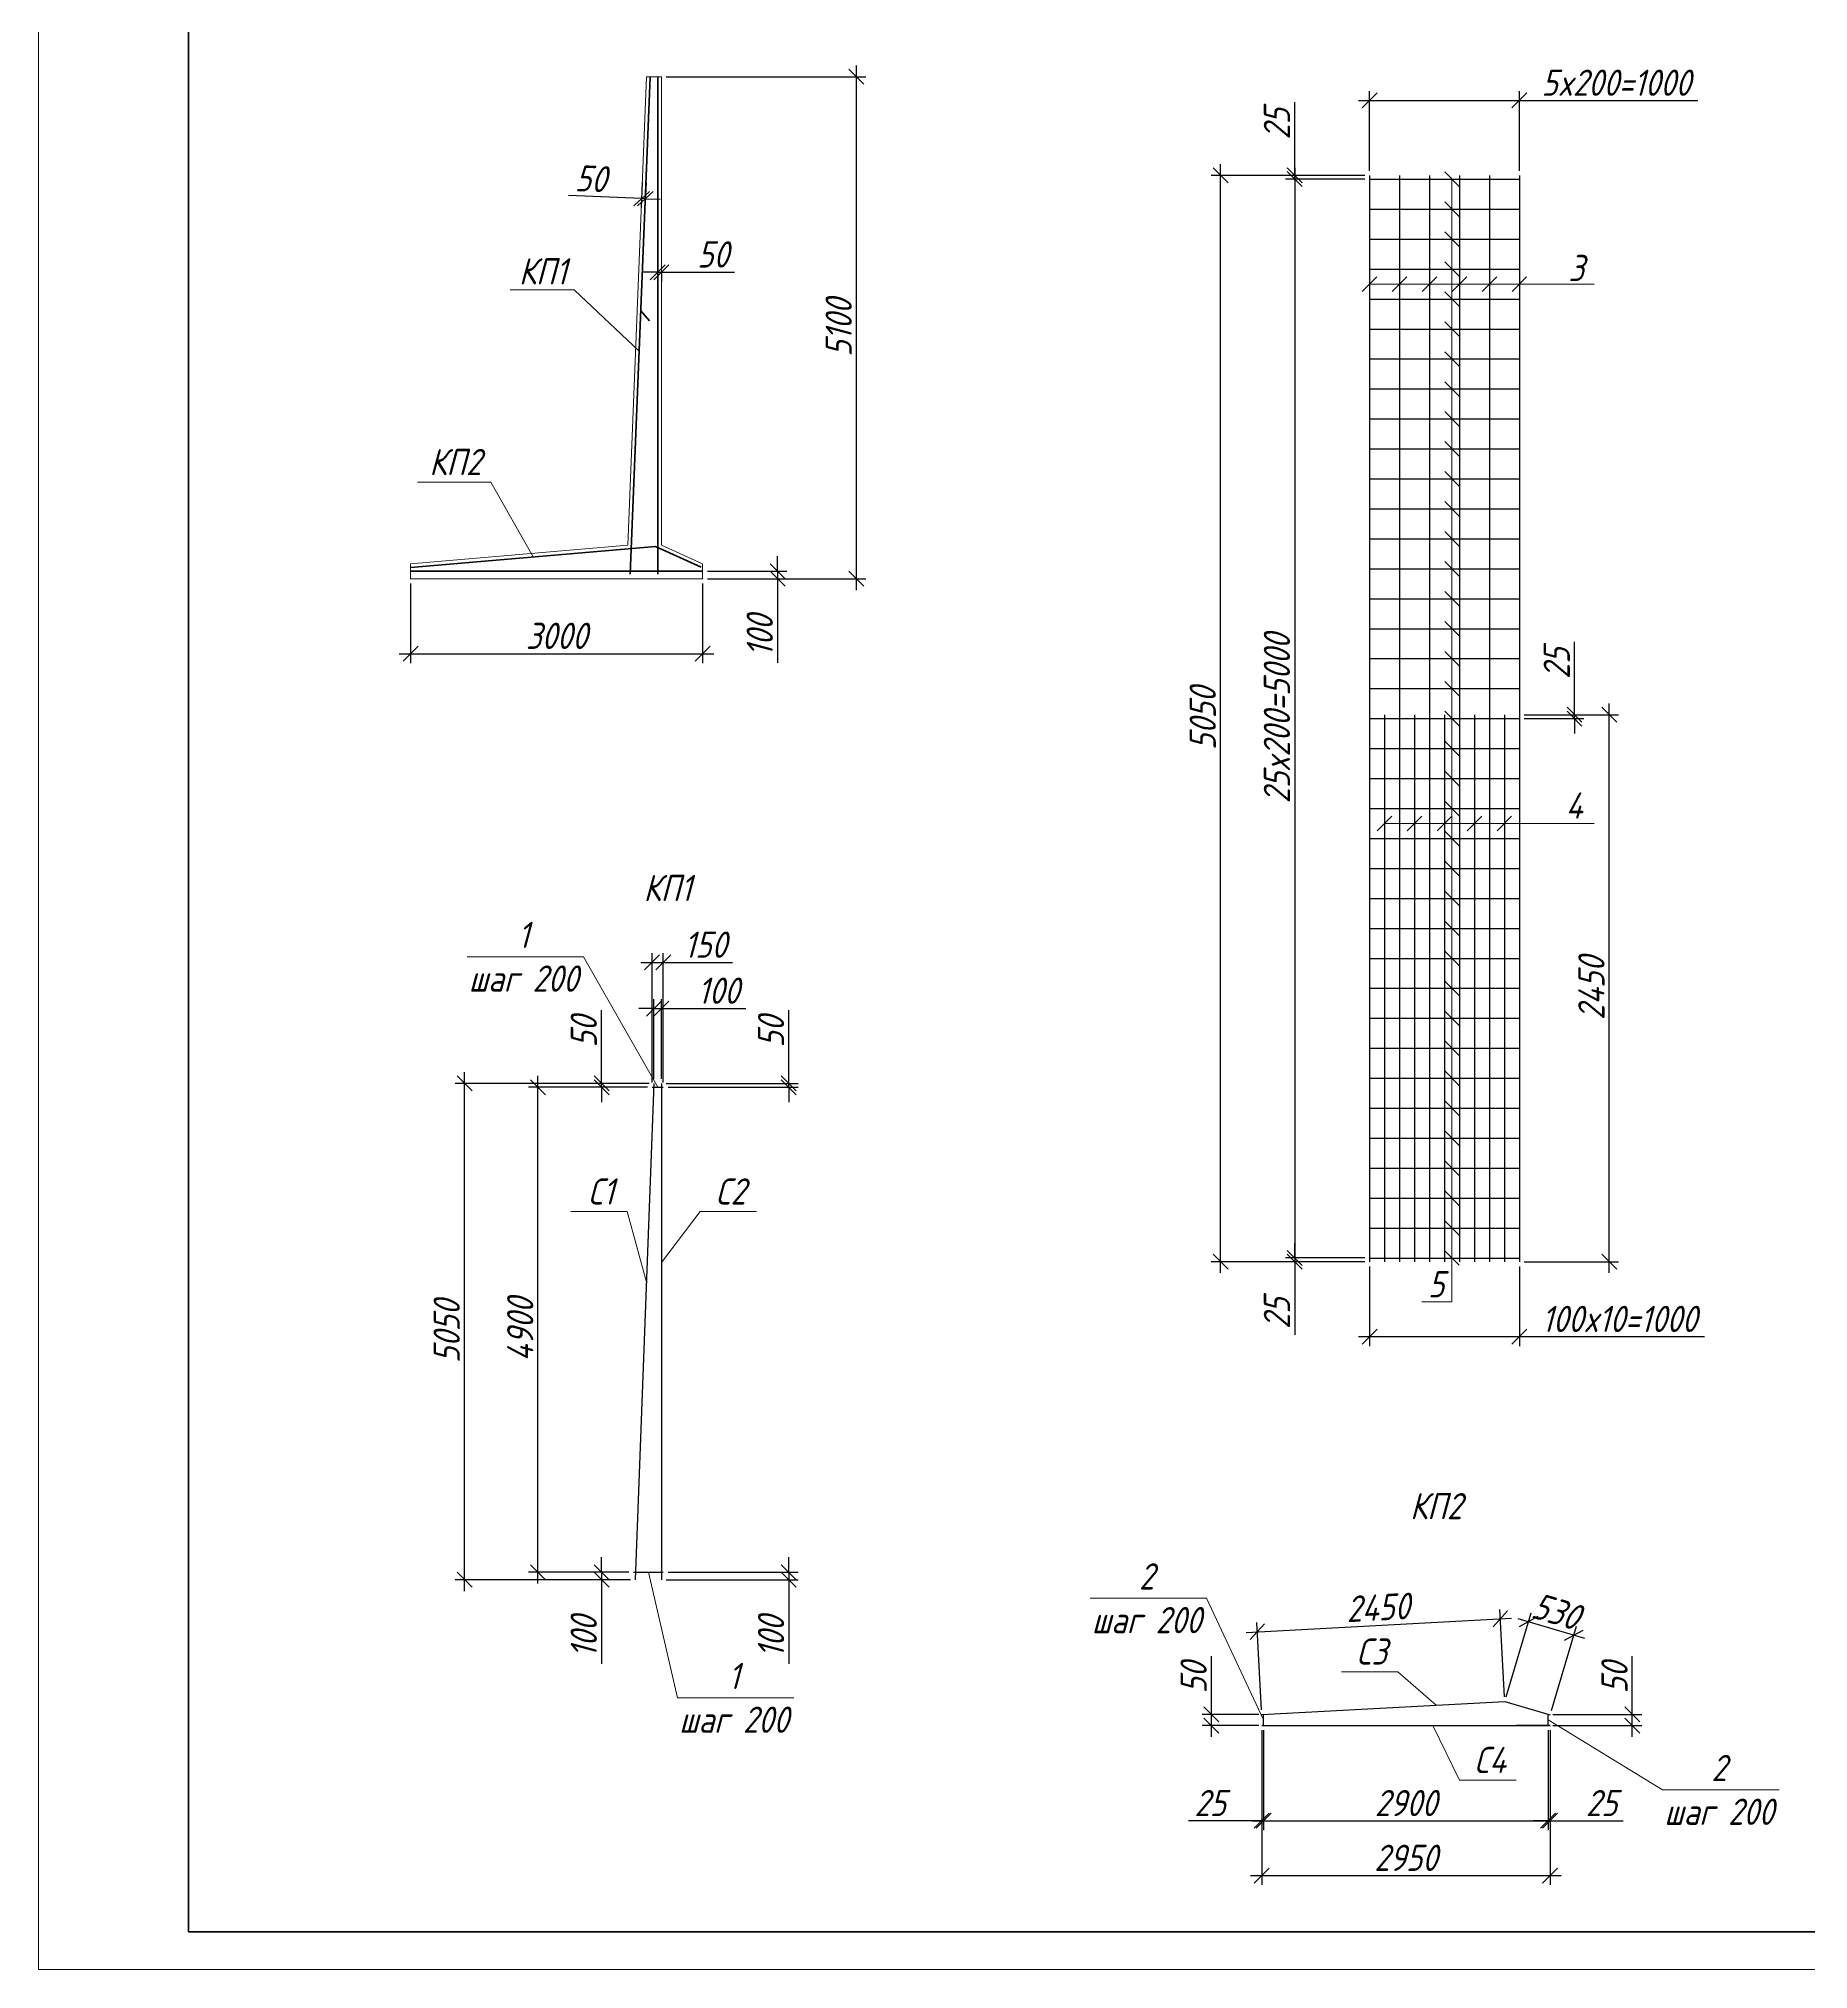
# Model space of a CAD drawing. Header units: millimetres. Extents: x -1004 to 900128, y -352756 to 107728.
# Drawn here: x 784769 to 808401, y -224477 to -198706 of the extents above; entities that cross this region are included whole.
import ezdxf

# ---------------------------------------------------------------- set-up
doc = ezdxf.new("R2010")
doc.units = ezdxf.units.MM
for name, color, linetype, lineweight in [('basic', 95, 'Continuous', 30), ('frame', 173, 'Continuous', 40), ('size', 45, 'Continuous', 20), ('text', 13, 'Continuous', 20), ('thick', 42, 'Continuous', 35), ('thin', 153, 'Continuous', 18)]:
    doc.layers.add(name, color=color, linetype=linetype, lineweight=lineweight)
doc.styles.add('Structures', font='isocpeur.ttf', dxfattribs={"width": 0.85, "oblique": 15})
doc.dimstyles.new('structures 3.5', dxfattribs={"dimtxt": 3.5, "dimasz": 2, "dimexe": 1.25, "dimexo": 0.625, "dimtad": 1, "dimtxsty": 'Structures', "dimblk": 'OBLIQUE', "dimcen": 2.5, "dimdle": 1.5, "dimadec": 0, "dimazin": 0, "dimtfac": 1, "dimtmove": 0, "dimatfit": 3, "dimfxl": 1, "dimarcsym": 0})
doc.dimstyles.new('structures 3.5 50', dxfattribs={"dimtxt": 3.5, "dimasz": 2, "dimexe": 1.25, "dimexo": 0.625, "dimtad": 1, "dimlfac": 0.5, "dimtxsty": 'Structures', "dimblk": 'OBLIQUE', "dimcen": 2.5, "dimdle": 1.5, "dimadec": 0, "dimazin": 0, "dimtfac": 1, "dimtmove": 0, "dimatfit": 3, "dimfxl": 1, "dimarcsym": 0})

# ---------------------------------------------------------------- blocks, each defined once
blk = doc.blocks.new('_Oblique')
at = {"color": 0, "linetype": 'ByBlock', "lineweight": -2}
blk.add_line((-0.5, -0.5), (0.5, 0.5), dxfattribs=at)
blk = doc.blocks.new('*D1665')
at = {"layer": 'Defpoints', "color": 0, "transparency": 16777216}
for p in [(789736, -205916), (793636, -205916), (793636, -206916)]:
    blk.add_point(p, dxfattribs=at)
at = {"layer": 'size', "color": 0, "lineweight": -2, "transparency": 16777216}
for p, q in [((789736, -205978), (789736, -207041)), ((793636, -205978), (793636, -207041)), ((789586, -206916), (793786, -206916))]:
    blk.add_line(p, q, dxfattribs=at)
at = {"layer": 'size', "color": 0, "lineweight": -2, "transparency": 16777216, "xscale": 200, "yscale": 200, "zscale": 200, "rotation": 180}
blk.add_blockref('_Oblique', (789736, -206916), dxfattribs=at)
at = {"layer": 'size', "color": 0, "lineweight": -2, "transparency": 16777216, "xscale": 200, "yscale": 200, "zscale": 200}
blk.add_blockref('_Oblique', (793636, -206916), dxfattribs=at)
at = {"layer": 'size', "color": 0, "transparency": 16777216, "insert": (791686, -206678), "char_height": 350, "attachment_point": 5, "style": 'Structures'}
blk.add_mtext('3000', dxfattribs=at)
blk = doc.blocks.new('*D1666')
at = {"layer": 'Defpoints', "color": 0, "transparency": 16777216}
for p in [(792832, -200564), (792882, -200566), (792821, -200841)]:
    blk.add_point(p, dxfattribs=at)
at = {"layer": 'size', "color": 0, "lineweight": -2, "transparency": 16777216}
for p, q in [((792830, -200626), (792816, -200966)), ((792880, -200628), (792866, -200968)), ((792821, -200841), (791846, -200802)), ((792871, -200843), (792821, -200841)), ((792871, -200843), (793071, -200851))]:
    blk.add_line(p, q, dxfattribs=at)
at = {"layer": 'size', "color": 0, "lineweight": -2, "transparency": 16777216, "xscale": 200, "yscale": 200, "zscale": 200}
for p, rotation in [((792821, -200841), 357.7093899573429), ((792871, -200843), 177.7093899573428)]:
    blk.add_blockref('_Oblique', p, dxfattribs=dict(at, rotation=rotation))
at = {"layer": 'size', "color": 0, "transparency": 16777216, "insert": (792143, -200576), "char_height": 350, "attachment_point": 5, "rotation": 357.7094, "style": 'Structures'}
blk.add_mtext('50', dxfattribs=at)
blk = doc.blocks.new('*D1667')
at = {"layer": 'Defpoints', "color": 0, "transparency": 16777216}
for p in [(793636, -205816), (793636, -205916), (794636, -205916)]:
    blk.add_point(p, dxfattribs=at)
at = {"layer": 'size', "color": 0, "lineweight": -2, "transparency": 16777216}
for p, q in [((794636, -205816), (794636, -205616)), ((793699, -205816), (794761, -205816)), ((794636, -205816), (794636, -205916)), ((793699, -205916), (794761, -205916)), ((794636, -205916), (794636, -207040))]:
    blk.add_line(p, q, dxfattribs=at)
at = {"layer": 'size', "color": 0, "lineweight": -2, "transparency": 16777216, "xscale": 200, "yscale": 200, "zscale": 200}
for p, rotation in [((794636, -205816), 270), ((794636, -205916), 90)]:
    blk.add_blockref('_Oblique', p, dxfattribs=dict(at, rotation=rotation))
at = {"layer": 'size', "color": 0, "transparency": 16777216, "insert": (794399, -206678), "char_height": 350, "attachment_point": 5, "rotation": 90, "style": 'Structures'}
blk.add_mtext('100', dxfattribs=at)
blk = doc.blocks.new('*D1668')
at = {"layer": 'Defpoints', "color": 0, "transparency": 16777216}
for p in [(793086, -199216), (795690, -199216), (793636, -205916)]:
    blk.add_point(p, dxfattribs=at)
at = {"layer": 'size', "color": 0, "lineweight": -2, "transparency": 16777216}
for p, q in [((795690, -206066), (795690, -199066)), ((793149, -199216), (795815, -199216)), ((793699, -205916), (795815, -205916))]:
    blk.add_line(p, q, dxfattribs=at)
at = {"layer": 'size', "color": 0, "lineweight": -2, "transparency": 16777216, "xscale": 200, "yscale": 200, "zscale": 200}
for p, rotation in [((795690, -199216), 90), ((795690, -205916), 270)]:
    blk.add_blockref('_Oblique', p, dxfattribs=dict(at, rotation=rotation))
at = {"layer": 'size', "color": 0, "transparency": 16777216, "insert": (795453, -202566), "char_height": 350, "attachment_point": 5, "rotation": 90, "style": 'Structures'}
blk.add_mtext('5100', dxfattribs=at)
blk = doc.blocks.new('*D1669')
at = {"layer": 'Defpoints', "color": 0, "transparency": 16777216}
for p in [(793036, -201748), (793086, -201748), (793086, -201825)]:
    blk.add_point(p, dxfattribs=at)
at = {"layer": 'size', "color": 0, "lineweight": -2, "transparency": 16777216}
for p, q in [((793036, -201825), (792836, -201825)), ((793036, -201811), (793036, -201950)), ((793036, -201825), (793086, -201825)), ((793086, -201811), (793086, -201950)), ((793086, -201825), (794062, -201825))]:
    blk.add_line(p, q, dxfattribs=at)
at = {"layer": 'size', "color": 0, "lineweight": -2, "transparency": 16777216, "xscale": 200, "yscale": 200, "zscale": 200}
blk.add_blockref('_Oblique', (793036, -201825), dxfattribs=at)
at = {"layer": 'size', "color": 0, "lineweight": -2, "transparency": 16777216, "xscale": 200, "yscale": 200, "zscale": 200, "rotation": 180}
blk.add_blockref('_Oblique', (793086, -201825), dxfattribs=at)
at = {"layer": 'size', "color": 0, "transparency": 16777216, "insert": (793774, -201587), "char_height": 350, "attachment_point": 5, "style": 'Structures'}
blk.add_mtext('50', dxfattribs=at)
blk = doc.blocks.new('*D1670')
at = {"layer": 'Defpoints', "color": 0, "transparency": 16777216}
for p in [(793111, -211037), (792961, -212702), (793111, -212702)]:
    blk.add_point(p, dxfattribs=at)
at = {"layer": 'size', "color": 0, "lineweight": -2, "transparency": 16777216}
for p, q in [((792811, -211037), (793111, -211037)), ((792961, -212639), (792961, -210912)), ((793111, -212639), (793111, -210912)), ((793111, -211037), (794036, -211037))]:
    blk.add_line(p, q, dxfattribs=at)
at = {"layer": 'size', "color": 0, "lineweight": -2, "transparency": 16777216, "xscale": 200, "yscale": 200, "zscale": 200, "rotation": 180}
blk.add_blockref('_Oblique', (792961, -211037), dxfattribs=at)
at = {"layer": 'size', "color": 0, "lineweight": -2, "transparency": 16777216, "xscale": 200, "yscale": 200, "zscale": 200}
blk.add_blockref('_Oblique', (793111, -211037), dxfattribs=at)
at = {"layer": 'size', "color": 0, "transparency": 16777216, "insert": (793673, -210800), "char_height": 350, "attachment_point": 5, "style": 'Structures'}
blk.add_mtext('150', dxfattribs=at)
blk = doc.blocks.new('*D1671')
at = {"layer": 'Defpoints', "color": 0, "transparency": 16777216}
for p in [(792286, -212652), (792961, -212702), (792986, -212652)]:
    blk.add_point(p, dxfattribs=at)
at = {"layer": 'size', "color": 0, "lineweight": -2, "transparency": 16777216}
for p, q in [((792286, -212652), (792286, -211676)), ((792924, -212652), (792161, -212652)), ((792899, -212702), (792161, -212702)), ((792286, -212702), (792286, -212652)), ((792286, -212702), (792286, -212902))]:
    blk.add_line(p, q, dxfattribs=at)
at = {"layer": 'size', "color": 0, "lineweight": -2, "transparency": 16777216, "xscale": 200, "yscale": 200, "zscale": 200}
for p, rotation in [((792286, -212652), 270), ((792286, -212702), 90)]:
    blk.add_blockref('_Oblique', p, dxfattribs=dict(at, rotation=rotation))
at = {"layer": 'size', "color": 0, "transparency": 16777216, "insert": (792049, -211964), "char_height": 350, "attachment_point": 5, "rotation": 90, "style": 'Structures'}
blk.add_mtext('50', dxfattribs=at)
blk = doc.blocks.new('*D1672')
at = {"layer": 'Defpoints', "color": 0, "transparency": 16777216}
for p in [(793086, -212652), (793111, -212702), (794786, -212652)]:
    blk.add_point(p, dxfattribs=at)
at = {"layer": 'size', "color": 0, "lineweight": -2, "transparency": 16777216}
for p, q in [((794786, -212652), (794786, -211676)), ((793149, -212652), (794911, -212652)), ((793174, -212702), (794911, -212702)), ((794786, -212702), (794786, -212652)), ((794786, -212702), (794786, -212902))]:
    blk.add_line(p, q, dxfattribs=at)
at = {"layer": 'size', "color": 0, "lineweight": -2, "transparency": 16777216, "xscale": 200, "yscale": 200, "zscale": 200}
for p, rotation in [((794786, -212652), 270), ((794786, -212702), 90)]:
    blk.add_blockref('_Oblique', p, dxfattribs=dict(at, rotation=rotation))
at = {"layer": 'size', "color": 0, "transparency": 16777216, "insert": (794549, -211964), "char_height": 350, "attachment_point": 5, "rotation": 90, "style": 'Structures'}
blk.add_mtext('50', dxfattribs=at)
blk = doc.blocks.new('*D1673')
at = {"layer": 'Defpoints', "color": 0, "transparency": 16777216}
for p in [(793086, -211652), (792986, -212652), (793086, -212652)]:
    blk.add_point(p, dxfattribs=at)
at = {"layer": 'size', "color": 0, "lineweight": -2, "transparency": 16777216}
for p, q in [((792986, -212589), (792986, -211527)), ((793086, -212589), (793086, -211527)), ((792986, -211652), (792786, -211652)), ((792986, -211652), (793086, -211652)), ((793086, -211652), (794211, -211652))]:
    blk.add_line(p, q, dxfattribs=at)
at = {"layer": 'size', "color": 0, "lineweight": -2, "transparency": 16777216, "xscale": 200, "yscale": 200, "zscale": 200}
blk.add_blockref('_Oblique', (792986, -211652), dxfattribs=at)
at = {"layer": 'size', "color": 0, "lineweight": -2, "transparency": 16777216, "xscale": 200, "yscale": 200, "zscale": 200, "rotation": 180}
blk.add_blockref('_Oblique', (793086, -211652), dxfattribs=at)
at = {"layer": 'size', "color": 0, "transparency": 16777216, "insert": (793848, -211414), "char_height": 350, "attachment_point": 5, "style": 'Structures'}
blk.add_mtext('100', dxfattribs=at)
blk = doc.blocks.new('*D1674')
at = {"layer": 'Defpoints', "color": 0, "transparency": 16777216}
for p in [(792286, -219277), (792711, -219177), (792736, -219277)]:
    blk.add_point(p, dxfattribs=at)
at = {"layer": 'size', "color": 0, "lineweight": -2, "transparency": 16777216}
for p, q in [((792286, -219177), (792286, -218977)), ((792649, -219177), (792161, -219177)), ((792674, -219277), (792161, -219277)), ((792286, -219177), (792286, -219277)), ((792286, -219277), (792286, -220401))]:
    blk.add_line(p, q, dxfattribs=at)
at = {"layer": 'size', "color": 0, "lineweight": -2, "transparency": 16777216, "xscale": 200, "yscale": 200, "zscale": 200}
for p, rotation in [((792286, -219177), 270), ((792286, -219277), 90)]:
    blk.add_blockref('_Oblique', p, dxfattribs=dict(at, rotation=rotation))
at = {"layer": 'size', "color": 0, "transparency": 16777216, "insert": (792049, -220039), "char_height": 350, "attachment_point": 5, "rotation": 90, "style": 'Structures'}
blk.add_mtext('100', dxfattribs=at)
blk = doc.blocks.new('*D1722')
at = {"layer": 'Defpoints', "color": 0, "transparency": 16777216}
for p in [(793086, -219277), (793111, -219177), (794786, -219277)]:
    blk.add_point(p, dxfattribs=at)
at = {"layer": 'size', "color": 0, "lineweight": -2, "transparency": 16777216}
for p, q in [((794786, -219177), (794786, -218977)), ((793149, -219277), (794911, -219277)), ((793174, -219177), (794911, -219177)), ((794786, -219177), (794786, -219277)), ((794786, -219277), (794786, -220401))]:
    blk.add_line(p, q, dxfattribs=at)
at = {"layer": 'size', "color": 0, "lineweight": -2, "transparency": 16777216, "xscale": 200, "yscale": 200, "zscale": 200}
for p, rotation in [((794786, -219177), 270), ((794786, -219277), 90)]:
    blk.add_blockref('_Oblique', p, dxfattribs=dict(at, rotation=rotation))
at = {"layer": 'size', "color": 0, "transparency": 16777216, "insert": (794549, -220039), "char_height": 350, "attachment_point": 5, "rotation": 90, "style": 'Structures'}
blk.add_mtext('100', dxfattribs=at)
blk = doc.blocks.new('*D1723')
at = {"layer": 'Defpoints', "color": 0, "transparency": 16777216}
for p in [(791437, -212702), (792961, -212702), (792711, -219177)]:
    blk.add_point(p, dxfattribs=at)
at = {"layer": 'size', "color": 0, "lineweight": -2, "transparency": 16777216}
for p, q in [((791437, -219327), (791437, -212552)), ((792899, -212702), (791312, -212702)), ((792649, -219177), (791312, -219177))]:
    blk.add_line(p, q, dxfattribs=at)
at = {"layer": 'size', "color": 0, "lineweight": -2, "transparency": 16777216, "xscale": 200, "yscale": 200, "zscale": 200}
for p, rotation in [((791437, -212702), 90), ((791437, -219177), 270)]:
    blk.add_blockref('_Oblique', p, dxfattribs=dict(at, rotation=rotation))
at = {"layer": 'size', "color": 0, "transparency": 16777216, "insert": (791200, -215939), "char_height": 350, "attachment_point": 5, "rotation": 90, "style": 'Structures'}
blk.add_mtext('4900', dxfattribs=at)
blk = doc.blocks.new('*D1724')
at = {"layer": 'Defpoints', "color": 0, "transparency": 16777216}
for p in [(790457, -212652), (792986, -212652), (792736, -219277)]:
    blk.add_point(p, dxfattribs=at)
at = {"layer": 'size', "color": 0, "lineweight": -2, "transparency": 16777216}
for p, q in [((790457, -219427), (790457, -212502)), ((792924, -212652), (790332, -212652)), ((792674, -219277), (790332, -219277))]:
    blk.add_line(p, q, dxfattribs=at)
at = {"layer": 'size', "color": 0, "lineweight": -2, "transparency": 16777216, "xscale": 200, "yscale": 200, "zscale": 200}
for p, rotation in [((790457, -212652), 90), ((790457, -219277), 270)]:
    blk.add_blockref('_Oblique', p, dxfattribs=dict(at, rotation=rotation))
at = {"layer": 'size', "color": 0, "transparency": 16777216, "insert": (790219, -215964), "char_height": 350, "attachment_point": 5, "rotation": 90, "style": 'Structures'}
blk.add_mtext('5050', dxfattribs=at)
blk = doc.blocks.new('*D1725')
at = {"layer": 'Defpoints', "color": 0, "transparency": 16777216}
for p in [(804288, -219798), (801102, -221075), (804347, -220901)]:
    blk.add_point(p, dxfattribs=at)
at = {"layer": 'size', "color": 0, "lineweight": -2, "transparency": 16777216}
for p, q in [((800893, -219979), (804438, -219790)), ((804344, -220839), (804281, -219673)), ((801098, -221012), (801036, -219846))]:
    blk.add_line(p, q, dxfattribs=at)
at = {"layer": 'size', "color": 0, "lineweight": -2, "transparency": 16777216, "xscale": 200, "yscale": 200, "zscale": 200}
for p, rotation in [((804288, -219798), 3.060367913369978), ((801043, -219971), 183.06036791337)]:
    blk.add_blockref('_Oblique', p, dxfattribs=dict(at, rotation=rotation))
at = {"layer": 'size', "color": 0, "transparency": 16777216, "insert": (802653, -219647), "char_height": 350, "attachment_point": 5, "rotation": 3.0604, "style": 'Structures'}
blk.add_mtext('2450', dxfattribs=at)
blk = doc.blocks.new('*D1726')
at = {"layer": 'Defpoints', "color": 0, "transparency": 16777216}
for p in [(805268, -220016), (804347, -220901), (804951, -221081)]:
    blk.add_point(p, dxfattribs=at)
at = {"layer": 'size', "color": 0, "lineweight": -2, "transparency": 16777216}
for p, q in [((804365, -220841), (804700, -219716)), ((804520, -219793), (805412, -220058)), ((804969, -221021), (805304, -219896))]:
    blk.add_line(p, q, dxfattribs=at)
at = {"layer": 'size', "color": 0, "lineweight": -2, "transparency": 16777216, "xscale": 200, "yscale": 200, "zscale": 200}
for p, rotation in [((804664, -219836), 163.4311708204011), ((805268, -220016), 343.4311708204011)]:
    blk.add_blockref('_Oblique', p, dxfattribs=dict(at, rotation=rotation))
at = {"layer": 'size', "color": 0, "transparency": 16777216, "insert": (805034, -219698), "char_height": 350, "attachment_point": 5, "rotation": 343.4312, "style": 'Structures'}
blk.add_mtext('530', dxfattribs=at)
blk = doc.blocks.new('*D1727')
at = {"layer": 'Defpoints', "color": 0, "transparency": 16777216}
for p in [(801126, -221223), (804926, -221223), (804926, -222494)]:
    blk.add_point(p, dxfattribs=at)
at = {"layer": 'size', "color": 0, "lineweight": -2, "transparency": 16777216}
for p, q in [((801126, -221286), (801126, -222619)), ((804926, -221286), (804926, -222619)), ((800976, -222494), (805076, -222494))]:
    blk.add_line(p, q, dxfattribs=at)
at = {"layer": 'size', "color": 0, "lineweight": -2, "transparency": 16777216, "xscale": 200, "yscale": 200, "zscale": 200, "rotation": 180}
blk.add_blockref('_Oblique', (801126, -222494), dxfattribs=at)
at = {"layer": 'size', "color": 0, "lineweight": -2, "transparency": 16777216, "xscale": 200, "yscale": 200, "zscale": 200}
blk.add_blockref('_Oblique', (804926, -222494), dxfattribs=at)
at = {"layer": 'size', "color": 0, "transparency": 16777216, "insert": (803026, -222257), "char_height": 350, "attachment_point": 5, "style": 'Structures'}
blk.add_mtext('2900', dxfattribs=at)
blk = doc.blocks.new('*D1728')
at = {"layer": 'Defpoints', "color": 0, "transparency": 16777216}
for p in [(804926, -221223), (804951, -221223), (804951, -222494)]:
    blk.add_point(p, dxfattribs=at)
at = {"layer": 'size', "color": 0, "lineweight": -2, "transparency": 16777216}
for p, q in [((804926, -221286), (804926, -222619)), ((804951, -221286), (804951, -222619)), ((804926, -222494), (804726, -222494)), ((804926, -222494), (804951, -222494)), ((804951, -222494), (805927, -222494))]:
    blk.add_line(p, q, dxfattribs=at)
at = {"layer": 'size', "color": 0, "lineweight": -2, "transparency": 16777216, "xscale": 200, "yscale": 200, "zscale": 200}
blk.add_blockref('_Oblique', (804926, -222494), dxfattribs=at)
at = {"layer": 'size', "color": 0, "lineweight": -2, "transparency": 16777216, "xscale": 200, "yscale": 200, "zscale": 200, "rotation": 180}
blk.add_blockref('_Oblique', (804951, -222494), dxfattribs=at)
at = {"layer": 'size', "color": 0, "transparency": 16777216, "insert": (805639, -222257), "char_height": 350, "attachment_point": 5, "style": 'Structures'}
blk.add_mtext('25', dxfattribs=at)
blk = doc.blocks.new('*D1729')
at = {"layer": 'Defpoints', "color": 0, "transparency": 16777216}
for p in [(801101, -221223), (801126, -221223), (801101, -222494)]:
    blk.add_point(p, dxfattribs=at)
at = {"layer": 'size', "color": 0, "lineweight": -2, "transparency": 16777216}
for p, q in [((801101, -221286), (801101, -222619)), ((801126, -221286), (801126, -222619)), ((801101, -222494), (800125, -222494)), ((801126, -222494), (801101, -222494)), ((801126, -222494), (801326, -222494))]:
    blk.add_line(p, q, dxfattribs=at)
at = {"layer": 'size', "color": 0, "lineweight": -2, "transparency": 16777216, "xscale": 200, "yscale": 200, "zscale": 200}
blk.add_blockref('_Oblique', (801101, -222494), dxfattribs=at)
at = {"layer": 'size', "color": 0, "lineweight": -2, "transparency": 16777216, "xscale": 200, "yscale": 200, "zscale": 200, "rotation": 180}
blk.add_blockref('_Oblique', (801126, -222494), dxfattribs=at)
at = {"layer": 'size', "color": 0, "transparency": 16777216, "insert": (800413, -222257), "char_height": 350, "attachment_point": 5, "style": 'Structures'}
blk.add_mtext('25', dxfattribs=at)
blk = doc.blocks.new('*D1730')
at = {"layer": 'Defpoints', "color": 0, "transparency": 16777216}
for p in [(801101, -221223), (804951, -221223), (804951, -223225)]:
    blk.add_point(p, dxfattribs=at)
at = {"layer": 'size', "color": 0, "lineweight": -2, "transparency": 16777216}
for p, q in [((801101, -221286), (801101, -223350)), ((804951, -221286), (804951, -223350)), ((800951, -223225), (805101, -223225))]:
    blk.add_line(p, q, dxfattribs=at)
at = {"layer": 'size', "color": 0, "lineweight": -2, "transparency": 16777216, "xscale": 200, "yscale": 200, "zscale": 200, "rotation": 180}
blk.add_blockref('_Oblique', (801101, -223225), dxfattribs=at)
at = {"layer": 'size', "color": 0, "lineweight": -2, "transparency": 16777216, "xscale": 200, "yscale": 200, "zscale": 200}
blk.add_blockref('_Oblique', (804951, -223225), dxfattribs=at)
at = {"layer": 'size', "color": 0, "transparency": 16777216, "insert": (803026, -222988), "char_height": 350, "attachment_point": 5, "style": 'Structures'}
blk.add_mtext('2950', dxfattribs=at)
blk = doc.blocks.new('*D1731')
at = {"layer": 'Defpoints', "color": 0, "transparency": 16777216}
for p in [(800430, -221073), (801126, -221073), (801126, -221223)]:
    blk.add_point(p, dxfattribs=at)
at = {"layer": 'size', "color": 0, "lineweight": -2, "transparency": 16777216}
for p, q in [((800430, -221073), (800430, -220298)), ((801064, -221073), (800305, -221073)), ((800430, -221373), (800430, -221073)), ((801064, -221223), (800305, -221223))]:
    blk.add_line(p, q, dxfattribs=at)
at = {"layer": 'size', "color": 0, "lineweight": -2, "transparency": 16777216, "xscale": 200, "yscale": 200, "zscale": 200}
for p, rotation in [((800430, -221073), 90), ((800430, -221223), 270)]:
    blk.add_blockref('_Oblique', p, dxfattribs=dict(at, rotation=rotation))
at = {"layer": 'size', "color": 0, "transparency": 16777216, "insert": (800192, -220586), "char_height": 350, "attachment_point": 5, "rotation": 90, "style": 'Structures'}
blk.add_mtext('50', dxfattribs=at)
blk = doc.blocks.new('*D1732')
at = {"layer": 'Defpoints', "color": 0, "transparency": 16777216}
for p in [(804926, -221073), (806050, -221073), (804926, -221223)]:
    blk.add_point(p, dxfattribs=at)
at = {"layer": 'size', "color": 0, "lineweight": -2, "transparency": 16777216}
for p, q in [((806050, -221073), (806050, -220298)), ((804989, -221073), (806175, -221073)), ((806050, -221373), (806050, -221073)), ((804989, -221223), (806175, -221223))]:
    blk.add_line(p, q, dxfattribs=at)
at = {"layer": 'size', "color": 0, "lineweight": -2, "transparency": 16777216, "xscale": 200, "yscale": 200, "zscale": 200}
for p, rotation in [((806050, -221073), 90), ((806050, -221223), 270)]:
    blk.add_blockref('_Oblique', p, dxfattribs=dict(at, rotation=rotation))
at = {"layer": 'size', "color": 0, "transparency": 16777216, "insert": (805812, -220586), "char_height": 350, "attachment_point": 5, "rotation": 90, "style": 'Structures'}
blk.add_mtext('50', dxfattribs=at)
blk = doc.blocks.new('*D1733')
at = {"layer": 'Defpoints', "color": 0, "transparency": 16777216}
for p in [(802542, -200582), (801542, -214982), (802542, -214982)]:
    blk.add_point(p, dxfattribs=at)
at = {"layer": 'size', "color": 0, "lineweight": -2, "transparency": 16777216}
for p, q in [((801542, -200432), (801542, -215132)), ((802479, -200582), (801417, -200582)), ((802479, -214982), (801417, -214982))]:
    blk.add_line(p, q, dxfattribs=at)
at = {"layer": 'size', "color": 0, "lineweight": -2, "transparency": 16777216, "xscale": 200, "yscale": 200, "zscale": 200}
for p, rotation in [((801542, -200582), 90), ((801542, -214982), 270)]:
    blk.add_blockref('_Oblique', p, dxfattribs=dict(at, rotation=rotation))
at = {"layer": 'size', "color": 0, "transparency": 16777216, "insert": (801304, -207782), "char_height": 350, "attachment_point": 5, "rotation": 90, "style": 'Structures'}
blk.add_mtext('25x200=5000', dxfattribs=at)
blk = doc.blocks.new('*D1734')
at = {"layer": 'Defpoints', "color": 0, "transparency": 16777216}
for p in [(801542, -200532), (802542, -200532), (802542, -200582)]:
    blk.add_point(p, dxfattribs=at)
at = {"layer": 'size', "color": 0, "lineweight": -2, "transparency": 16777216}
for p, q in [((801542, -200532), (801542, -199556)), ((802479, -200532), (801417, -200532)), ((802479, -200582), (801417, -200582)), ((801542, -200582), (801542, -200532)), ((801542, -200582), (801542, -200782))]:
    blk.add_line(p, q, dxfattribs=at)
at = {"layer": 'size', "color": 0, "lineweight": -2, "transparency": 16777216, "xscale": 200, "yscale": 200, "zscale": 200}
for p, rotation in [((801542, -200532), 270), ((801542, -200582), 90)]:
    blk.add_blockref('_Oblique', p, dxfattribs=dict(at, rotation=rotation))
at = {"layer": 'size', "color": 0, "transparency": 16777216, "insert": (801304, -199844), "char_height": 350, "attachment_point": 5, "rotation": 90, "style": 'Structures'}
blk.add_mtext('25', dxfattribs=at)
blk = doc.blocks.new('*D1735')
at = {"layer": 'Defpoints', "color": 0, "transparency": 16777216}
for p in [(801542, -215032), (802542, -214982), (802542, -215032)]:
    blk.add_point(p, dxfattribs=at)
at = {"layer": 'size', "color": 0, "lineweight": -2, "transparency": 16777216}
for p, q in [((801542, -214982), (801542, -214782)), ((802479, -214982), (801417, -214982)), ((802479, -215032), (801417, -215032)), ((801542, -214982), (801542, -215032)), ((801542, -215032), (801542, -216008))]:
    blk.add_line(p, q, dxfattribs=at)
at = {"layer": 'size', "color": 0, "lineweight": -2, "transparency": 16777216, "xscale": 200, "yscale": 200, "zscale": 200}
for p, rotation in [((801542, -214982), 270), ((801542, -215032), 90)]:
    blk.add_blockref('_Oblique', p, dxfattribs=dict(at, rotation=rotation))
at = {"layer": 'size', "color": 0, "transparency": 16777216, "insert": (801304, -215720), "char_height": 350, "attachment_point": 5, "rotation": 90, "style": 'Structures'}
blk.add_mtext('25', dxfattribs=at)
blk = doc.blocks.new('*D1736')
at = {"layer": 'Defpoints', "color": 0, "transparency": 16777216}
for p in [(800552, -200532), (802542, -200532), (802542, -215032)]:
    blk.add_point(p, dxfattribs=at)
at = {"layer": 'size', "color": 0, "lineweight": -2, "transparency": 16777216}
for p, q in [((800552, -215182), (800552, -200382)), ((802479, -200532), (800427, -200532)), ((802479, -215032), (800427, -215032))]:
    blk.add_line(p, q, dxfattribs=at)
at = {"layer": 'size', "color": 0, "lineweight": -2, "transparency": 16777216, "xscale": 200, "yscale": 200, "zscale": 200}
for p, rotation in [((800552, -200532), 90), ((800552, -215032), 270)]:
    blk.add_blockref('_Oblique', p, dxfattribs=dict(at, rotation=rotation))
at = {"layer": 'size', "color": 0, "transparency": 16777216, "insert": (800314, -207782), "char_height": 350, "attachment_point": 5, "rotation": 90, "style": 'Structures'}
blk.add_mtext('5050', dxfattribs=at)
blk = doc.blocks.new('*D1737')
at = {"layer": 'Defpoints', "color": 0, "transparency": 16777216}
for p in [(804542, -207732), (805742, -207732), (804542, -215032)]:
    blk.add_point(p, dxfattribs=at)
at = {"layer": 'size', "color": 0, "lineweight": -2, "transparency": 16777216}
for p, q in [((805742, -215182), (805742, -207582)), ((804604, -207732), (805867, -207732)), ((804604, -215032), (805867, -215032))]:
    blk.add_line(p, q, dxfattribs=at)
at = {"layer": 'size', "color": 0, "lineweight": -2, "transparency": 16777216, "xscale": 200, "yscale": 200, "zscale": 200}
for p, rotation in [((805742, -207732), 90), ((805742, -215032), 270)]:
    blk.add_blockref('_Oblique', p, dxfattribs=dict(at, rotation=rotation))
at = {"layer": 'size', "color": 0, "transparency": 16777216, "insert": (805504, -211382), "char_height": 350, "attachment_point": 5, "rotation": 90, "style": 'Structures'}
blk.add_mtext('2450', dxfattribs=at)
blk = doc.blocks.new('*D1738')
at = {"layer": 'Defpoints', "color": 0, "transparency": 16777216}
for p in [(804542, -207732), (804542, -207782), (805278, -207732)]:
    blk.add_point(p, dxfattribs=at)
at = {"layer": 'size', "color": 0, "lineweight": -2, "transparency": 16777216}
for p, q in [((805278, -207732), (805278, -206756)), ((804604, -207732), (805403, -207732)), ((804604, -207782), (805403, -207782)), ((805278, -207782), (805278, -207732)), ((805278, -207782), (805278, -207982))]:
    blk.add_line(p, q, dxfattribs=at)
at = {"layer": 'size', "color": 0, "lineweight": -2, "transparency": 16777216, "xscale": 200, "yscale": 200, "zscale": 200}
for p, rotation in [((805278, -207732), 270), ((805278, -207782), 90)]:
    blk.add_blockref('_Oblique', p, dxfattribs=dict(at, rotation=rotation))
at = {"layer": 'size', "color": 0, "transparency": 16777216, "insert": (805041, -207044), "char_height": 350, "attachment_point": 5, "rotation": 90, "style": 'Structures'}
blk.add_mtext('25', dxfattribs=at)
blk = doc.blocks.new('*D1707')
at = {"layer": 'Defpoints', "color": 0, "transparency": 16777216}
for p in [(804542, -199532), (802542, -200532), (804542, -200532)]:
    blk.add_point(p, dxfattribs=at)
at = {"layer": 'size', "color": 0, "lineweight": -2, "transparency": 16777216}
for p, q in [((802542, -200470), (802542, -199407)), ((804542, -200470), (804542, -199407)), ((802392, -199532), (804542, -199532)), ((804542, -199532), (806924, -199532))]:
    blk.add_line(p, q, dxfattribs=at)
at = {"layer": 'size', "color": 0, "lineweight": -2, "transparency": 16777216, "xscale": 200, "yscale": 200, "zscale": 200, "rotation": 180}
blk.add_blockref('_Oblique', (802542, -199532), dxfattribs=at)
at = {"layer": 'size', "color": 0, "lineweight": -2, "transparency": 16777216, "xscale": 200, "yscale": 200, "zscale": 200}
blk.add_blockref('_Oblique', (804542, -199532), dxfattribs=at)
at = {"layer": 'size', "color": 0, "transparency": 16777216, "insert": (805833, -199295), "char_height": 350, "attachment_point": 5, "style": 'Structures'}
blk.add_mtext('5x200=1000', dxfattribs=at)
blk = doc.blocks.new('*D1708')
at = {"layer": 'Defpoints', "color": 0, "transparency": 16777216}
for p in [(802542, -215032), (804542, -215032), (804542, -216032)]:
    blk.add_point(p, dxfattribs=at)
at = {"layer": 'size', "color": 0, "lineweight": -2, "transparency": 16777216}
for p, q in [((802542, -215095), (802542, -216157)), ((804542, -215095), (804542, -216157)), ((802392, -216032), (804542, -216032)), ((804542, -216032), (807013, -216032))]:
    blk.add_line(p, q, dxfattribs=at)
at = {"layer": 'size', "color": 0, "lineweight": -2, "transparency": 16777216, "xscale": 200, "yscale": 200, "zscale": 200, "rotation": 180}
blk.add_blockref('_Oblique', (802542, -216032), dxfattribs=at)
at = {"layer": 'size', "color": 0, "lineweight": -2, "transparency": 16777216, "xscale": 200, "yscale": 200, "zscale": 200}
blk.add_blockref('_Oblique', (804542, -216032), dxfattribs=at)
at = {"layer": 'size', "color": 0, "transparency": 16777216, "insert": (805877, -215795), "char_height": 350, "attachment_point": 5, "style": 'Structures'}
blk.add_mtext('100x10=1000', dxfattribs=at)
blk = doc.blocks.new('*U1625')
at = {"layer": 'thin'}
blk.add_line((97, -97), (-97, 97), dxfattribs=at)
blk = doc.blocks.new('*U1626')
at = {"layer": 'size', "color": 0, "linetype": 'ByBlock', "lineweight": -2, "transparency": 16777216}
for p in [(0, 14400), (0, 14000), (0, 13600), (0, 13200), (0, 12800), (0, 12400), (0, 12000), (0, 11600), (0, 11200), (0, 10800), (0, 10400), (0, 10000), (0, 9600), (0, 9200), (0, 8800), (0, 8400), (0, 8000), (0, 7600), (0, 7200), (0, 6800), (0, 6400), (0, 6000), (0, 5600), (0, 5200), (0, 4800), (0, 4400), (0, 4000), (0, 3600), (0, 3200), (0, 2800), (0, 2400), (0, 2000), (0, 1600), (0, 1200), (0, 800), (0, 400), (0, 0)]:
    blk.add_blockref('*U1625', p, dxfattribs=at)

msp = doc.modelspace()

# ---------------------------------------------------------------- linework, layer by layer
at = {"layer": 'basic'}
for p, q in [((802541.577, -200532.264), (802541.577, -215032.264)), ((802541.577, -200582.264), (804541.577, -200582.264)), ((802941.577, -200532.264), (802941.577, -215032.264)), ((803341.577, -200532.264), (803341.577, -215032.264)), ((803741.577, -200532.264), (803741.577, -215032.264)), ((804141.577, -200532.264), (804141.577, -215032.264)), ((804541.577, -200532.264), (804541.577, -215032.264)), ((802541.577, -200982.264), (804541.577, -200982.264)), ((802541.577, -201382.264), (804541.577, -201382.264)), ((802541.577, -201782.264), (804541.577, -201782.264)), ((802541.577, -202182.264), (804541.577, -202182.264)), ((802541.577, -202582.264), (804541.577, -202582.264)), ((802541.577, -202982.264), (804541.577, -202982.264)), ((802541.577, -203382.264), (804541.577, -203382.264)), ((802541.577, -203782.264), (804541.577, -203782.264)), ((802541.577, -204182.264), (804541.577, -204182.264)), ((802541.577, -204582.264), (804541.577, -204582.264)), ((802541.577, -204982.264), (804541.577, -204982.264)), ((802541.577, -205382.264), (804541.577, -205382.264)), ((802541.577, -205782.264), (804541.577, -205782.264)), ((802541.577, -206182.264), (804541.577, -206182.264)), ((802541.577, -206582.264), (804541.577, -206582.264)), ((802541.577, -206982.264), (804541.577, -206982.264)), ((802541.577, -207382.264), (804541.577, -207382.264)), ((802541.577, -207782.264), (804541.577, -207782.264)), ((802741.577, -207732.264), (802741.577, -215032.264)), ((803141.577, -207732.264), (803141.577, -215032.264)), ((803541.577, -207732.264), (803541.577, -215032.264)), ((803941.577, -207732.264), (803941.577, -215032.264)), ((804341.577, -207732.264), (804341.577, -215032.264)), ((802541.577, -208182.264), (804541.577, -208182.264)), ((802541.577, -208582.264), (804541.577, -208582.264)), ((802541.577, -208982.264), (804541.577, -208982.264)), ((802541.577, -209382.264), (804541.577, -209382.264)), ((802541.577, -209782.264), (804541.577, -209782.264)), ((802541.577, -210182.264), (804541.577, -210182.264)), ((802541.577, -210582.264), (804541.577, -210582.264)), ((802541.577, -210982.264), (804541.577, -210982.264)), ((802541.577, -211382.264), (804541.577, -211382.264)), ((802541.577, -211782.264), (804541.577, -211782.264)), ((802541.577, -212182.264), (804541.577, -212182.264)), ((802541.577, -212582.264), (804541.577, -212582.264)), ((792986.071, -212651.697), (792736.071, -219276.697)), ((792961.071, -212701.697), (793111.071, -212701.697)), ((793086.071, -212651.697), (793086.071, -219276.697)), ((802541.577, -212982.264), (804541.577, -212982.264)), ((802541.577, -213382.264), (804541.577, -213382.264)), ((802541.577, -213782.264), (804541.577, -213782.264)), ((802541.577, -214182.264), (804541.577, -214182.264)), ((802541.577, -214582.264), (804541.577, -214582.264)), ((802541.577, -214982.264), (804541.577, -214982.264)), ((792711.071, -219176.697), (793111.071, -219176.697)), ((801101.795, -221074.706), (804347.16, -220901.195)), ((801126.001, -221223.412), (801126.001, -221073.412)), ((804347.16, -220901.195), (804951.001, -221080.85)), ((804926.001, -221223.412), (804926.001, -221073.412)), ((801101.001, -221223.412), (804951.001, -221223.412)), ((804951.001, -221223.412), (804501.001, -221223.412))]:
    msp.add_line(p, q, dxfattribs=at)
at = {"layer": 'frame'}
for p, q in [((786769.419, -223977.227), (786769.419, -182977.227)), ((843669.419, -223977.227), (786769.419, -223977.227))]:
    msp.add_line(p, q, dxfattribs=at)
at = {"layer": 'thick'}
for p, q in [((792936.031, -199217.955), (792670.532, -205855.435)), ((793036.071, -199215.957), (793036.071, -205855.435)), ((792811.111, -202340.957), (792925.609, -202472.867)), ((789740.365, -205765.772), (793005.571, -205484.289)), ((793615.381, -205761.475), (793005.571, -205484.289)), ((789736.071, -205815.957), (793636.071, -205815.957))]:
    msp.add_line(p, q, dxfattribs=at)
at = {"layer": 'thin'}
for p, q in [((784769.419, -224477.227), (784769.419, -182477.227)), ((792886.071, -199215.957), (792636.071, -205465.957)), ((793086.071, -199215.957), (792886.071, -199215.957)), ((793086.071, -199215.957), (793086.071, -205465.957)), ((803641.577, -200582.264), (803641.577, -215565.819)), ((802444.35, -202079.491), (802638.805, -201885.037)), ((802541.577, -201982.264), (805541.577, -201982.264)), ((802844.35, -202079.491), (803038.805, -201885.037)), ((803244.35, -202079.491), (803438.805, -201885.037)), ((803644.35, -202079.491), (803838.805, -201885.037)), ((804044.35, -202079.491), (804238.805, -201885.037)), ((804444.35, -202079.491), (804638.805, -201885.037)), ((791066.525, -202058.009), (791921.089, -202058.009)), ((791921.089, -202058.009), (792789.647, -202877.551)), ((789830.664, -204627.624), (790805.789, -204627.624)), ((790805.789, -204627.624), (791372.968, -205625.03)), ((789736.071, -205715.957), (792636.071, -205465.957)), ((793636.071, -205715.957), (793086.071, -205465.957)), ((789736.071, -205715.957), (789736.071, -205915.957)), ((793636.071, -205915.957), (793636.071, -205715.957)), ((789736.071, -205915.957), (793636.071, -205915.957)), ((802644.35, -209279.491), (802838.805, -209085.037)), ((802741.577, -209182.264), (805541.577, -209182.264)), ((803044.35, -209279.491), (803238.805, -209085.037)), ((803444.35, -209279.491), (803638.805, -209085.037)), ((803844.35, -209279.491), (804038.805, -209085.037)), ((804244.35, -209279.491), (804438.805, -209085.037)), ((790490.81, -210960.587), (792045.578, -210960.587)), ((792045.578, -210960.587), (793036.071, -212701.697)), ((791874.233, -214363.369), (792627.269, -214363.369)), ((792627.269, -214363.369), (792885.982, -215304.053)), ((793604.442, -214363.369), (793086.071, -215039.961)), ((793604.442, -214363.369), (794357.478, -214363.369)), ((803641.577, -215565.819), (803241.577, -215565.819)), ((793300.021, -220852.631), (792911.071, -219176.697)), ((798810.761, -219523.491), (800365.529, -219523.491)), ((800365.529, -219523.491), (801126.001, -221148.412)), ((802164.67, -220503.791), (802917.706, -220503.791)), ((802917.706, -220503.791), (803429.069, -220950.28)), ((793300.021, -220852.631), (794854.789, -220852.631)), ((803744.223, -221951.735), (803385.994, -221223.412)), ((806454.629, -222081.487), (804926.001, -221148.412)), ((803744.223, -221951.735), (804497.259, -221951.735)), ((806454.629, -222081.487), (808009.397, -222081.487)), ((844169.419, -224477.227), (784769.419, -224477.227))]:
    msp.add_line(p, q, dxfattribs=at)

# ---------------------------------------------------------------- block references
at = {"layer": 'size'}
msp.add_blockref('*U1626', (803641.577, -214982.264), dxfattribs=at)

# ---------------------------------------------------------------- texts
at = {"layer": 'text', "char_height": 350, "attachment_point": 5, "style": 'Structures'}
for s, insert, width in [('КП1', (791502.197, -201812.971), 793.67855), ('3', (805301.052, -201768.172), 793.67855), ('КП2', (790333.147, -204358.197), 793.67855), ('4', (805273.424, -208942.943), 793.67855), ('КП1', (793167.155, -210043.492), 793.67855), ('1\\Pшаг 200', (791243.846, -210960.587), 2180.48095), ('С1', (792279.609, -214093.942), 793.67855), ('С2', (794009.819, -214093.942), 793.67855), ('5', (803430.102, -215332.056), 350), ('КП2', (803429.069, -218294.6), 793.67855), ('2\\Pшаг 200', (799563.797, -219523.491), 2180.48095), ('С3', (802570.046, -220234.365), 793.67855), ('1\\Pшаг 200', (794053.057, -220852.631), 2180.48095), ('С4', (804149.6, -221682.308), 793.67855), ('2\\Pшаг 200', (807207.665, -222081.487), 2180.48095)]:
    msp.add_mtext(s, dxfattribs=dict(at, insert=insert, width=width))

# ---------------------------------------------------------------- dimensions: what is measured, and where the dimension line sits
at = {"layer": 'size'}
for base, p1, p2, text, dimstyle, picture, middle in [((795690.145, -199215.957), (793636.071, -205915.957), (793086.071, -199215.957), '5100', 'structures 3.5', '*D1668', (795452.645, -202565.957)), ((800551.633, -200532.264), (802541.577, -215032.264), (802541.577, -200532.264), '5050', 'structures 3.5 50', '*D1736', (800314.133, -207782.264)), ((801541.577, -214982.264), (802541.577, -200582.264), (802541.577, -214982.264), '25x200=5000', 'structures 3.5 50', '*D1733', (801304.077, -207782.264)), ((805741.577, -207732.264), (804541.577, -215032.264), (804541.577, -207732.264), '2450', 'structures 3.5 50', '*D1737', (805504.077, -211382.264)), ((790456.925, -212651.697), (792736.071, -219276.697), (792986.071, -212651.697), '5050', 'structures 3.5', '*D1724', (790219.425, -215964.197)), ((791437.196, -212701.697), (792711.071, -219176.697), (792961.071, -212701.697), '4900', 'structures 3.5', '*D1723', (791199.696, -215939.197)), ((800429.507, -221073.412), (801126.001, -221223.412), (801126.001, -221073.412), '50', 'structures 3.5', '*D1731', (800192.007, -220585.521)), ((806049.708, -221073.412), (804926.001, -221223.412), (804926.001, -221073.412), '50', 'structures 3.5', '*D1732', (805812.208, -220585.521))]:
    dim = msp.add_linear_dim(base=base, p1=p1, p2=p2, angle=90, text=text, dimstyle=dimstyle, dxfattribs=at)
    dim.commit()
    dim.dimension.update_dxf_attribs({"geometry": picture, "text_midpoint": middle})
for base, p1, p2, text, dimstyle, picture, middle in [((804541.577, -199532.264), (802541.577, -200532.264), (804541.577, -200532.264), '5x200=<>', 'structures 3.5 50', '*D1707', (805832.718, -199294.764)), ((793636.071, -206915.957), (789736.071, -205915.957), (793636.071, -205915.957), '3000', 'structures 3.5', '*D1665', (791686.071, -206678.457)), ((804541.577, -216032.264), (802541.577, -215032.264), (804541.577, -215032.264), '100x10=<>', 'structures 3.5 50', '*D1708', (805877.343, -215794.764)), ((804951.001, -223225.321), (801101.001, -221223.412), (804951.001, -221223.412), '2950', 'structures 3.5', '*D1730', (803026.001, -222987.821)), ((804926.001, -222494.493), (801126.001, -221223.412), (804926.001, -221223.412), '2900', 'structures 3.5', '*D1727', (803026.001, -222256.993))]:
    dim = msp.add_linear_dim(base=base, p1=p1, p2=p2, text=text, dimstyle=dimstyle, dxfattribs=at)
    dim.commit()
    dim.dimension.update_dxf_attribs({"geometry": picture, "text_midpoint": middle})
for base, p1, p2, dimstyle, picture, middle in [((801541.577, -200532.264), (802541.577, -200582.264), (802541.577, -200532.264), 'structures 3.5 50', '*D1734', (801304.077, -199844.373)), ((794636.071, -205915.957), (793636.071, -205815.957), (793636.071, -205915.957), 'structures 3.5', '*D1667', (794398.571, -206678.223)), ((805278.313, -207732.264), (804541.577, -207782.264), (804541.577, -207732.264), 'structures 3.5 50', '*D1738', (805040.813, -207044.373)), ((792286.071, -212651.697), (792961.071, -212701.697), (792986.071, -212651.697), 'structures 3.5', '*D1671', (792048.571, -211963.806)), ((794786.071, -212651.697), (793111.071, -212701.697), (793086.071, -212651.697), 'structures 3.5', '*D1672', (794548.571, -211963.806)), ((801541.577, -215032.264), (802541.577, -214982.264), (802541.577, -215032.264), 'structures 3.5 50', '*D1735', (801304.077, -215720.155)), ((792286.071, -219276.697), (792711.071, -219176.697), (792736.071, -219276.697), 'structures 3.5', '*D1674', (792048.571, -220038.963)), ((794786.071, -219276.697), (793111.071, -219176.697), (793086.071, -219276.697), 'structures 3.5', '*D1722', (794548.571, -220038.963))]:
    dim = msp.add_linear_dim(base=base, p1=p1, p2=p2, angle=90, dimstyle=dimstyle, dxfattribs=at)
    dim.commit()
    dim.dimension.update_dxf_attribs({"geometry": picture, "text_midpoint": middle})
dim = msp.add_aligned_dim(p1=(792882.113, -200565.899), p2=(792832.153, -200563.9), distance=276.979, dimstyle='structures 3.5', dxfattribs=at)
dim.commit()
dim.dimension.update_dxf_attribs({"geometry": '*D1666', "text_midpoint": (792143.234, -200575.853)})
for base, p1, p2, picture, middle in [((793086.071, -201824.641), (793036.071, -201748.27), (793086.071, -201748.27), '*D1669', (793773.962, -201587.141)), ((793111.071, -211037.017), (792961.071, -212701.697), (793111.071, -212701.697), '*D1670', (793673.337, -210799.517)), ((793086.071, -211651.697), (792986.071, -212651.697), (793086.071, -212651.697), '*D1673', (793848.337, -211414.197)), ((801101.001, -222494.493), (801126.001, -221223.412), (801101.001, -221223.412), '*D1729', (800413.11, -222256.993)), ((804951.001, -222494.493), (804926.001, -221223.412), (804951.001, -221223.412), '*D1728', (805638.892, -222256.993))]:
    dim = msp.add_linear_dim(base=base, p1=p1, p2=p2, dimstyle='structures 3.5', dxfattribs=at)
    dim.commit()
    dim.dimension.update_dxf_attribs({"geometry": picture, "text_midpoint": middle})
dim = msp.add_aligned_dim(p1=(801101.795, -221074.706), p2=(804347.16, -220901.195), distance=1105.117, text='2450', dimstyle='structures 3.5', dxfattribs=at)
dim.commit()
dim.dimension.update_dxf_attribs({"geometry": '*D1725', "text_midpoint": (802652.798, -219647.248)})
dim = msp.add_linear_dim(base=(805267.91, -220015.684), p1=(804347.16, -220901.195), p2=(804951.001, -221080.85), angle=343.4311708, text='530', dimstyle='structures 3.5', dxfattribs=at)
dim.commit()
dim.dimension.update_dxf_attribs({"geometry": '*D1726', "text_midpoint": (804965.99, -219925.857), "dimtype": 161})

doc.saveas('drawing.dxf')
